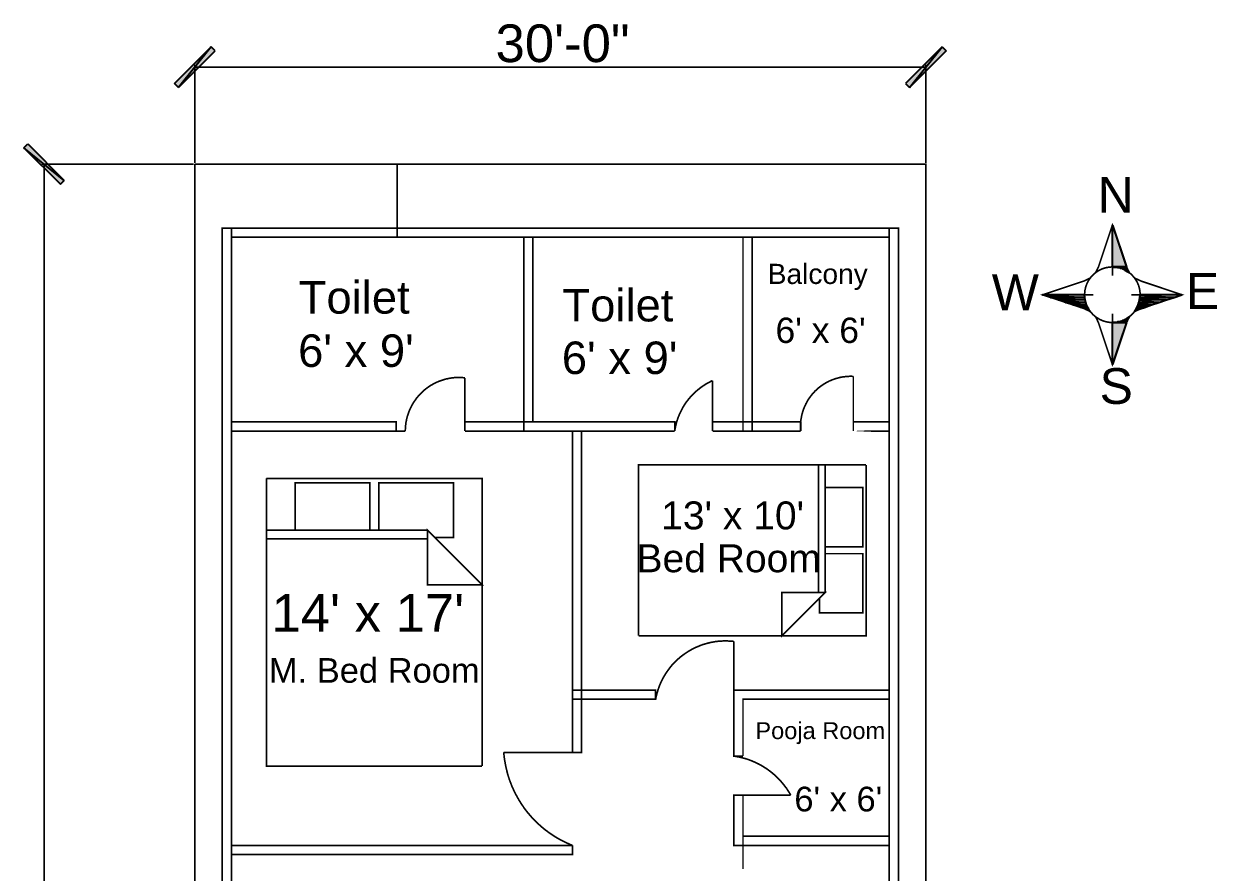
# Model space of a CAD drawing. Header units: millimetres. Extents: x 109 to 317, y 21 to 271.
# Drawn here: x 113.9 to 297.6, y 140.4 to 271 of the extents above; entities that cross this region are included whole.
import ezdxf

# ---------------------------------------------------------------- set-up
doc = ezdxf.new("R2010")
doc.units = ezdxf.units.MM
for name, color, linetype in [('H', 7, 'Continuous'), ('P', 7, 'Continuous'), ('T', 7, 'Continuous')]:
    doc.layers.add(name, color=color, linetype=linetype)

msp = doc.modelspace()

# ---------------------------------------------------------------- hatches: boundary and pattern name
at = {"layer": 'H', "linetype": 'Continuous'}
for points in [[(137.689, 261.197), (137.089, 261.796), (142.716, 267.423), (143.316, 266.823), (137.689, 261.197)], [(250.225, 261.197), (249.626, 261.796), (255.252, 267.423), (255.852, 266.823), (250.225, 261.197)], [(120.121, 246.856), (119.521, 246.257), (113.894, 251.883), (114.476, 252.483), (120.121, 246.856)], [(281.464, 233.557), (281.464, 239.977), (283.616, 233.557), (281.464, 233.557)], [(281.464, 233.539), (283.616, 233.557), (283.633, 233.539), (281.464, 233.539)], [(281.869, 233.504), (281.464, 233.539), (283.633, 233.539), (283.651, 233.504), (281.869, 233.504)], [(282.275, 233.451), (281.869, 233.504), (283.651, 233.504), (283.669, 233.451), (282.275, 233.451)], [(282.663, 233.363), (282.275, 233.451), (283.669, 233.451), (283.722, 233.363), (282.663, 233.363)], [(283.051, 233.239), (282.663, 233.363), (283.722, 233.363), (283.792, 233.239), (283.051, 233.239)], [(283.404, 233.063), (283.051, 233.239), (283.792, 233.239), (283.863, 233.063), (283.404, 233.063)], [(284.074, 232.639), (283.757, 232.869), (283.404, 233.063), (283.968, 232.869), (284.074, 232.639)], [(283.968, 232.869), (283.404, 233.063), (283.863, 233.063), (283.968, 232.869)], [(271.921, 228.865), (270.722, 229.27), (277.195, 229.27), (277.23, 228.865), (271.921, 228.865)], [(273.103, 228.477), (271.921, 228.865), (277.23, 228.865), (277.283, 228.477), (273.103, 228.477)], [(274.267, 228.088), (273.103, 228.477), (277.283, 228.477), (277.372, 228.088), (274.267, 228.088)], [(275.396, 227.718), (274.267, 228.088), (277.372, 228.088), (277.495, 227.718), (275.396, 227.718)], [(285.433, 227.683), (285.574, 228.071), (288.625, 228.071), (287.496, 227.683), (285.433, 227.683)], [(285.574, 228.071), (285.662, 228.459), (289.807, 228.459), (288.625, 228.071), (285.574, 228.071)], [(285.662, 228.459), (285.715, 228.865), (290.989, 228.865), (289.807, 228.459), (285.662, 228.459)], [(285.715, 228.865), (285.732, 229.27), (292.188, 229.27), (290.989, 228.865), (285.715, 228.865)], [(276.49, 227.365), (275.396, 227.718), (277.495, 227.718), (277.654, 227.365), (276.49, 227.365)], [(277.178, 227.136), (276.49, 227.365), (277.654, 227.365), (277.777, 227.136), (277.178, 227.136)], [(277.424, 227.013), (277.178, 227.136), (277.777, 227.136), (277.848, 227.013), (277.424, 227.013)], [(277.477, 226.977), (277.424, 227.013), (277.848, 227.013), (277.865, 226.977), (277.477, 226.977)], [(278.077, 226.677), (277.477, 226.977), (277.865, 226.977), (278.077, 226.677)], [(284.85, 226.66), (284.868, 226.677), (285.08, 226.977), (284.903, 226.677), (284.85, 226.66)], [(284.903, 226.677), (285.08, 226.977), (285.485, 226.977), (284.903, 226.677)], [(285.08, 226.977), (285.15, 227.118), (285.768, 227.118), (285.485, 226.977), (285.08, 226.977)], [(285.15, 227.118), (285.274, 227.33), (286.403, 227.33), (285.768, 227.118), (285.15, 227.118)], [(285.274, 227.33), (285.433, 227.683), (287.496, 227.683), (286.403, 227.33), (285.274, 227.33)], [(281.464, 225.002), (281.869, 225.019), (283.633, 225.019), (283.633, 225.002), (281.464, 225.002)], [(281.464, 218.563), (281.464, 225.002), (283.616, 224.984), (281.464, 218.563)], [(283.616, 224.984), (281.464, 225.002), (283.633, 225.002), (283.616, 224.984)], [(281.869, 225.019), (282.258, 225.072), (283.669, 225.072), (283.633, 225.019), (281.869, 225.019)], [(282.258, 225.072), (282.663, 225.16), (283.722, 225.16), (283.669, 225.072), (282.258, 225.072)], [(282.663, 225.16), (283.034, 225.302), (283.774, 225.302), (283.722, 225.16), (282.663, 225.16)], [(283.034, 225.302), (283.404, 225.46), (283.863, 225.46), (283.774, 225.302), (283.034, 225.302)], [(283.404, 225.46), (283.739, 225.654), (283.951, 225.654), (283.863, 225.46), (283.404, 225.46)], [(283.739, 225.654), (284.074, 225.884), (283.951, 225.654), (283.739, 225.654)]]:
    msp.add_hatch(color=256, dxfattribs=at).paths.add_polyline_path(points)

# ---------------------------------------------------------------- linework, layer by layer
at = {"layer": 'P'}
for points in [[(137.089, 261.814), (142.699, 267.423)], [(142.699, 267.423), (137.672, 261.197)], [(142.699, 267.423), (137.672, 261.197)], [(137.672, 261.197), (143.316, 266.841)], [(143.316, 266.841), (142.699, 267.423)], [(255.252, 267.423), (249.626, 261.814)], [(250.225, 261.197), (255.252, 267.423)], [(250.225, 261.197), (255.252, 267.423)], [(255.852, 266.841), (250.225, 261.197)], [(255.252, 267.423), (255.852, 266.841)], [(137.672, 261.197), (137.089, 261.814)], [(249.626, 261.814), (250.225, 261.197)], [(113.877, 251.883), (114.476, 252.501)], [(120.103, 246.856), (113.877, 251.883)], [(113.877, 251.883), (119.521, 246.274)], [(120.103, 246.856), (113.877, 251.883)], [(114.476, 252.501), (120.103, 246.856)], [(119.521, 246.274), (120.103, 246.856)], [(281.464, 239.977), (283.616, 233.574)], [(281.464, 233.574), (281.464, 239.977)], [(283.616, 233.574), (281.464, 233.574)], [(283.616, 233.574), (281.464, 233.574)], [(281.464, 233.574), (283.633, 233.539)], [(281.464, 233.574), (283.633, 233.539)], [(281.464, 233.539), (281.464, 233.574)], [(283.633, 233.539), (281.464, 233.539)], [(283.633, 233.539), (281.464, 233.539)], [(281.464, 233.539), (283.651, 233.521)], [(281.464, 233.539), (283.651, 233.521)], [(281.869, 233.521), (281.464, 233.539)], [(283.651, 233.521), (281.869, 233.521)], [(283.651, 233.521), (281.869, 233.521)], [(281.869, 233.521), (283.669, 233.468)], [(281.869, 233.521), (283.669, 233.468)], [(282.275, 233.468), (281.869, 233.521)], [(283.669, 233.468), (282.275, 233.468)], [(283.669, 233.468), (282.275, 233.468)], [(282.275, 233.468), (283.722, 233.363)], [(282.275, 233.468), (283.722, 233.363)], [(282.663, 233.363), (282.275, 233.468)], [(283.722, 233.363), (282.663, 233.363)], [(283.722, 233.363), (282.663, 233.363)], [(282.663, 233.363), (283.774, 233.239)], [(282.663, 233.363), (283.774, 233.239)], [(283.034, 233.239), (282.663, 233.363)], [(283.633, 233.539), (283.616, 233.574)], [(283.651, 233.521), (283.633, 233.539)], [(283.669, 233.468), (283.651, 233.521)], [(283.722, 233.363), (283.669, 233.468)], [(283.774, 233.239), (283.722, 233.363)], [(283.774, 233.239), (283.034, 233.239)], [(283.774, 233.239), (283.034, 233.239)], [(283.034, 233.239), (283.863, 233.08)], [(283.034, 233.239), (283.863, 233.08)], [(283.404, 233.08), (283.034, 233.239)], [(283.863, 233.08), (283.404, 233.08)], [(283.404, 233.08), (283.757, 232.869)], [(283.951, 232.869), (283.404, 233.08)], [(283.404, 233.08), (283.863, 233.08)], [(283.951, 232.869), (283.404, 233.08)], [(283.757, 232.869), (283.951, 232.869)], [(283.757, 232.869), (283.951, 232.869)], [(284.074, 232.639), (283.757, 232.869)], [(283.863, 233.08), (283.774, 233.239)], [(283.863, 233.08), (283.951, 232.869)], [(283.951, 232.869), (284.074, 232.639)], [(277.195, 229.27), (270.722, 229.27)], [(270.722, 229.27), (277.213, 228.865)], [(270.722, 229.27), (277.213, 228.865)], [(271.921, 228.865), (270.722, 229.27)], [(277.213, 228.865), (271.921, 228.865)], [(277.213, 228.865), (271.921, 228.865)], [(271.921, 228.865), (277.266, 228.477)], [(271.921, 228.865), (277.266, 228.477)], [(273.103, 228.477), (271.921, 228.865)], [(277.266, 228.477), (273.103, 228.477)], [(277.266, 228.477), (273.103, 228.477)], [(273.103, 228.477), (277.372, 228.106)], [(273.103, 228.477), (277.372, 228.106)], [(274.267, 228.106), (273.103, 228.477)], [(277.372, 228.106), (274.267, 228.106)], [(277.372, 228.106), (274.267, 228.106)], [(274.267, 228.106), (277.477, 227.736)], [(274.267, 228.106), (277.477, 227.736)], [(275.396, 227.736), (274.267, 228.106)], [(277.213, 228.865), (277.195, 229.27)], [(277.266, 228.477), (277.213, 228.865)], [(277.372, 228.106), (277.266, 228.477)], [(277.477, 227.736), (277.372, 228.106)], [(285.433, 227.7), (285.556, 228.071)], [(285.556, 228.071), (285.662, 228.477)], [(288.625, 228.071), (285.556, 228.071)], [(288.625, 228.071), (285.556, 228.071)], [(285.556, 228.071), (287.479, 227.7)], [(285.556, 228.071), (287.479, 227.7)], [(285.662, 228.477), (285.715, 228.865)], [(289.789, 228.477), (285.662, 228.477)], [(289.789, 228.477), (285.662, 228.477)], [(285.662, 228.477), (288.625, 228.071)], [(285.662, 228.477), (288.625, 228.071)], [(285.715, 228.865), (285.732, 229.27)], [(290.971, 228.865), (285.715, 228.865)], [(290.971, 228.865), (285.715, 228.865)], [(285.715, 228.865), (289.789, 228.477)], [(285.715, 228.865), (289.789, 228.477)], [(292.171, 229.27), (285.732, 229.27)], [(285.732, 229.27), (290.971, 228.865)], [(285.732, 229.27), (290.971, 228.865)], [(287.479, 227.7), (288.625, 228.071)], [(288.625, 228.071), (289.789, 228.477)], [(289.789, 228.477), (290.971, 228.865)], [(290.971, 228.865), (292.171, 229.27)], [(277.477, 227.736), (275.396, 227.736)], [(277.477, 227.736), (275.396, 227.736)], [(275.396, 227.736), (277.654, 227.365)], [(275.396, 227.736), (277.654, 227.365)], [(276.49, 227.365), (275.396, 227.736)], [(277.654, 227.365), (276.49, 227.365)], [(277.654, 227.365), (276.49, 227.365)], [(276.49, 227.365), (277.777, 227.136)], [(276.49, 227.365), (277.777, 227.136)], [(277.16, 227.136), (276.49, 227.365)], [(277.777, 227.136), (277.16, 227.136)], [(277.777, 227.136), (277.16, 227.136)], [(277.16, 227.136), (277.848, 227.013)], [(277.16, 227.136), (277.848, 227.013)], [(277.407, 227.013), (277.16, 227.136)], [(277.848, 227.013), (277.407, 227.013)], [(277.848, 227.013), (277.407, 227.013)], [(277.407, 227.013), (277.865, 226.995)], [(277.407, 227.013), (277.865, 226.995)], [(277.477, 226.995), (277.407, 227.013)], [(277.654, 227.365), (277.477, 227.736)], [(277.477, 226.995), (277.865, 226.995)], [(278.059, 226.695), (277.477, 226.995)], [(277.865, 226.995), (277.477, 226.995)], [(277.777, 227.136), (277.654, 227.365)], [(277.848, 227.013), (277.777, 227.136)], [(277.865, 226.995), (277.848, 227.013)], [(277.865, 226.995), (278.059, 226.695)], [(284.868, 226.695), (284.833, 226.66)], [(284.833, 226.66), (284.868, 226.695)], [(285.08, 226.995), (284.868, 226.695)], [(284.868, 226.695), (284.903, 226.695)], [(284.903, 226.695), (285.08, 226.995)], [(285.485, 226.995), (284.903, 226.695)], [(284.903, 226.695), (285.08, 226.995)], [(285.08, 226.995), (285.15, 227.118)], [(285.485, 226.995), (285.08, 226.995)], [(285.08, 226.995), (285.485, 226.995)], [(285.15, 227.118), (285.256, 227.33)], [(285.768, 227.118), (285.15, 227.118)], [(285.768, 227.118), (285.15, 227.118)], [(285.15, 227.118), (285.485, 226.995)], [(285.15, 227.118), (285.485, 226.995)], [(285.256, 227.33), (285.433, 227.7)], [(286.403, 227.33), (285.256, 227.33)], [(286.403, 227.33), (285.256, 227.33)], [(285.256, 227.33), (285.768, 227.118)], [(285.256, 227.33), (285.768, 227.118)], [(287.479, 227.7), (285.433, 227.7)], [(287.479, 227.7), (285.433, 227.7)], [(285.433, 227.7), (286.403, 227.33)], [(285.433, 227.7), (286.403, 227.33)], [(285.485, 226.995), (285.768, 227.118)], [(285.768, 227.118), (286.403, 227.33)], [(286.403, 227.33), (287.479, 227.7)], [(281.464, 225.002), (281.869, 225.019)], [(283.616, 225.002), (281.464, 225.002)], [(281.464, 225.002), (283.616, 224.984)], [(283.616, 224.984), (281.464, 225.002)], [(281.464, 225.002), (283.616, 225.002)], [(283.616, 224.984), (281.464, 225.002)], [(281.464, 224.984), (283.616, 224.984)], [(283.616, 224.984), (281.464, 218.563)], [(281.464, 218.563), (281.464, 224.984)], [(281.869, 225.019), (282.258, 225.09)], [(283.633, 225.019), (281.869, 225.019)], [(283.633, 225.019), (281.869, 225.019)], [(281.869, 225.019), (283.616, 225.002)], [(281.869, 225.019), (283.616, 225.002)], [(282.258, 225.09), (282.646, 225.16)], [(283.651, 225.09), (282.258, 225.09)], [(283.651, 225.09), (282.258, 225.09)], [(282.258, 225.09), (283.633, 225.019)], [(282.258, 225.09), (283.633, 225.019)], [(282.646, 225.16), (283.034, 225.302)], [(283.704, 225.16), (282.646, 225.16)], [(283.704, 225.16), (282.646, 225.16)], [(282.646, 225.16), (283.651, 225.09)], [(282.646, 225.16), (283.651, 225.09)], [(283.034, 225.302), (283.386, 225.46)], [(283.774, 225.302), (283.034, 225.302)], [(283.774, 225.302), (283.034, 225.302)], [(283.034, 225.302), (283.704, 225.16)], [(283.034, 225.302), (283.704, 225.16)], [(283.386, 225.46), (283.739, 225.672)], [(283.863, 225.46), (283.386, 225.46)], [(283.863, 225.46), (283.386, 225.46)], [(283.386, 225.46), (283.774, 225.302)], [(283.386, 225.46), (283.774, 225.302)], [(283.616, 225.002), (283.633, 225.019)], [(283.616, 225.002), (283.616, 224.984)], [(283.633, 225.019), (283.651, 225.09)], [(283.651, 225.09), (283.704, 225.16)], [(283.704, 225.16), (283.774, 225.302)], [(283.739, 225.672), (284.074, 225.884)], [(283.951, 225.672), (283.739, 225.672)], [(283.951, 225.672), (283.739, 225.672)], [(283.739, 225.672), (283.863, 225.46)], [(283.739, 225.672), (283.863, 225.46)], [(283.774, 225.302), (283.863, 225.46)], [(283.863, 225.46), (283.951, 225.672)], [(284.074, 225.884), (283.951, 225.672)]]:
    msp.add_lwpolyline(points, dxfattribs=at)
at = {"layer": 'P', "const_width": 0.254}
for points in [[(140.194, 249.573), (140.194, 264.707)], [(252.73, 249.573), (252.73, 264.707)], [(140.194, 264.319), (252.73, 264.319)], [(140, 249.379), (116.611, 249.379)], [(116.999, 249.379), (116.999, 24.289)], [(140.194, 249.379), (140.194, 24.289)], [(140.194, 249.379), (252.73, 249.379), (252.73, 24.289), (140.194, 24.289)], [(171.362, 238.125), (171.362, 249.379)], [(145.821, 239.536), (144.41, 239.536), (144.41, 31.962), (145.821, 31.962)], [(145.821, 238.125), (145.821, 239.536), (247.103, 239.536), (247.103, 238.125)], [(247.103, 239.536), (248.514, 239.536), (248.514, 43.127), (247.103, 43.127)], [(279.329, 233.574), (281.464, 239.977), (283.616, 233.574)], [(281.464, 233.539), (281.464, 239.977)], [(189.794, 238.125), (247.103, 238.125), (145.821, 238.125)], [(145.821, 31.962), (145.821, 176.812), (145.821, 238.125)], [(233.486, 208.28), (224.596, 208.28), (224.596, 238.125), (190.835, 238.125), (190.835, 208.28)], [(190.835, 209.691), (192.246, 209.691), (192.246, 238.125)], [(224.596, 208.28), (226.007, 208.28), (226.007, 238.125)], [(247.103, 179.37), (247.103, 43.127), (247.103, 238.125)], [(285.732, 229.288), (285.732, 229.447), (285.732, 229.553), (285.715, 229.658), (285.715, 229.764), (285.697, 229.87), (285.679, 229.976), (285.662, 230.082), (285.644, 230.188), (285.609, 230.293), (285.574, 230.452), (285.521, 230.646), (285.45, 230.84), (285.362, 231.034), (285.274, 231.228), (285.168, 231.405), (285.062, 231.581), (284.956, 231.757), (284.833, 231.916), (284.692, 232.075), (284.551, 232.234), (284.409, 232.375), (284.268, 232.516), (284.11, 232.639), (283.933, 232.763), (283.774, 232.886), (283.598, 232.992), (283.404, 233.08), (283.228, 233.168), (283.034, 233.257), (282.84, 233.327), (282.628, 233.398), (282.487, 233.433), (282.381, 233.451), (282.275, 233.468), (282.169, 233.486), (282.063, 233.504), (281.958, 233.521), (281.852, 233.539), (281.746, 233.539), (281.64, 233.557), (281.517, 233.557), (281.411, 233.557), (281.305, 233.557), (281.199, 233.539), (281.093, 233.539), (280.97, 233.521), (280.864, 233.504), (280.758, 233.486), (280.652, 233.468), (280.547, 233.451), (280.458, 233.433), (280.3, 233.398), (280.106, 233.327), (279.894, 233.257), (279.718, 233.168), (279.523, 233.08), (279.347, 232.992), (279.171, 232.886), (278.994, 232.763), (278.836, 232.639), (278.677, 232.516), (278.518, 232.375), (278.377, 232.234), (278.236, 232.075), (278.112, 231.916), (277.989, 231.757), (277.865, 231.581), (277.76, 231.405), (277.671, 231.228), (277.566, 231.034), (277.495, 230.84), (277.424, 230.646), (277.354, 230.452), (277.319, 230.293), (277.301, 230.188), (277.266, 230.082), (277.248, 229.976), (277.23, 229.87), (277.23, 229.764), (277.213, 229.658), (277.213, 229.553), (277.195, 229.447), (277.195, 229.341), (277.195, 229.217), (277.195, 229.112), (277.213, 229.006), (277.213, 228.9), (277.23, 228.794), (277.23, 228.688), (277.248, 228.582), (277.266, 228.477), (277.301, 228.371), (277.319, 228.265), (277.354, 228.106), (277.424, 227.912), (277.495, 227.718), (277.566, 227.524), (277.671, 227.33), (277.76, 227.154), (277.865, 226.977), (277.989, 226.801), (278.112, 226.642), (278.236, 226.483), (278.377, 226.342), (278.518, 226.183), (278.677, 226.06), (278.836, 225.919), (278.994, 225.795), (279.171, 225.69), (279.347, 225.584), (279.523, 225.478), (279.718, 225.39), (279.894, 225.302), (280.106, 225.231), (280.3, 225.178), (280.458, 225.125), (280.547, 225.108), (280.652, 225.09), (280.758, 225.072), (280.864, 225.055), (280.97, 225.037), (281.093, 225.019), (281.199, 225.019), (281.305, 225.019), (281.411, 225.019), (281.517, 225.019), (281.64, 225.019), (281.746, 225.019), (281.852, 225.019), (281.958, 225.037), (282.063, 225.055), (282.169, 225.072), (282.275, 225.09), (282.381, 225.108), (282.487, 225.125), (282.628, 225.178), (282.84, 225.231), (283.034, 225.302), (283.228, 225.39), (283.404, 225.478), (283.598, 225.584), (283.774, 225.69), (283.933, 225.795), (284.11, 225.919), (284.268, 226.06), (284.409, 226.183), (284.551, 226.342), (284.692, 226.483), (284.833, 226.642), (284.956, 226.801), (285.062, 226.977), (285.168, 227.154), (285.274, 227.33), (285.362, 227.524), (285.45, 227.718), (285.521, 227.912), (285.574, 228.106), (285.609, 228.265), (285.644, 228.371), (285.662, 228.477), (285.679, 228.582), (285.697, 228.688), (285.715, 228.794), (285.715, 228.9), (285.732, 229.006), (285.732, 229.112), (285.732, 229.217)], [(279.329, 233.574), (278.888, 232.675)], [(281.464, 233.539), (281.464, 232.198)], [(283.616, 233.574), (284.074, 232.639)], [(277.195, 231.422), (270.722, 229.27), (277.16, 227.136)], [(277.195, 231.422), (278.059, 231.863)], [(285.768, 231.422), (284.833, 231.881)], [(285.768, 231.422), (292.171, 229.27), (285.768, 227.118)], [(277.16, 229.27), (270.722, 229.27)], [(278.536, 229.27), (277.16, 229.27)], [(284.392, 229.27), (285.768, 229.27)], [(285.732, 229.27), (292.171, 229.27)], [(277.16, 227.136), (278.059, 226.695)], [(279.312, 225.002), (278.888, 225.884)], [(281.464, 226.342), (281.464, 224.984)], [(283.616, 224.984), (284.074, 225.884)], [(285.768, 227.118), (284.833, 226.66)], [(279.312, 225.002), (281.464, 218.563), (283.616, 224.984)], [(281.464, 225.002), (281.464, 218.563)], [(241.582, 216.711), (241.476, 216.711), (241.282, 216.729), (241.071, 216.729), (240.859, 216.711), (240.647, 216.711), (240.436, 216.694), (240.242, 216.658), (240.03, 216.641), (239.818, 216.606), (239.624, 216.57), (239.413, 216.517), (239.219, 216.464), (239.025, 216.412), (238.831, 216.359), (238.637, 216.288), (238.443, 216.218), (238.248, 216.147), (238.054, 216.059), (237.86, 215.988), (237.684, 215.882), (237.508, 215.794), (237.314, 215.688), (237.137, 215.583), (236.978, 215.477), (236.802, 215.371), (236.626, 215.247), (236.467, 215.124), (236.308, 215), (236.132, 214.859), (235.991, 214.718), (235.832, 214.577), (235.673, 214.436), (235.603, 214.348), (235.532, 214.277), (235.391, 214.118), (235.25, 213.96), (235.126, 213.801), (235.003, 213.642), (234.879, 213.466), (234.756, 213.307), (234.65, 213.131), (234.527, 212.954), (234.438, 212.778), (234.333, 212.584), (234.244, 212.408), (234.156, 212.213), (234.068, 212.037), (233.998, 211.843), (233.909, 211.649), (233.856, 211.455), (233.786, 211.261), (233.733, 211.067), (233.68, 210.873), (233.627, 210.661), (233.592, 210.467), (233.557, 210.256), (233.521, 210.062), (233.486, 209.85), (233.468, 209.638), (233.451, 209.444), (233.451, 209.233), (233.451, 209.021), (233.451, 208.809), (233.451, 208.598), (233.468, 208.386), (233.486, 208.28)], [(241.582, 208.986), (241.582, 216.694)], [(181.786, 216.5), (181.663, 216.5), (181.451, 216.517), (181.24, 216.535), (181.01, 216.535), (180.799, 216.553), (180.569, 216.535), (180.358, 216.535), (180.146, 216.517), (179.934, 216.5), (179.723, 216.464), (179.493, 216.429), (179.282, 216.394), (179.07, 216.341), (178.876, 216.306), (178.664, 216.253), (178.453, 216.182), (178.241, 216.112), (178.047, 216.041), (177.835, 215.971), (177.641, 215.882), (177.447, 215.812), (177.253, 215.706), (177.059, 215.618), (176.865, 215.512), (176.671, 215.406), (176.495, 215.3), (176.301, 215.177), (176.124, 215.053), (175.948, 214.93), (175.772, 214.789), (175.613, 214.665), (175.436, 214.524), (175.366, 214.436), (175.278, 214.365), (175.119, 214.224), (174.96, 214.066), (174.801, 213.907), (174.66, 213.748), (174.519, 213.572), (174.378, 213.413), (174.255, 213.237), (174.131, 213.06), (174.008, 212.884), (173.884, 212.707), (173.778, 212.513), (173.655, 212.337), (173.567, 212.143), (173.461, 211.949), (173.373, 211.755), (173.284, 211.561), (173.196, 211.367), (173.126, 211.155), (173.055, 210.961), (172.985, 210.749), (172.914, 210.555), (172.861, 210.344), (172.808, 210.132), (172.773, 209.92), (172.72, 209.709), (172.685, 209.497), (172.667, 209.268), (172.632, 209.056), (172.614, 208.844), (172.614, 208.615), (172.597, 208.403), (172.597, 208.298)], [(181.786, 208.28), (181.786, 216.482)], [(219.904, 216.059), (219.763, 216.006), (219.481, 215.847), (219.198, 215.706), (218.916, 215.547), (218.652, 215.371), (218.369, 215.194), (218.123, 215.018), (217.876, 214.824), (217.629, 214.63), (217.382, 214.418), (217.152, 214.207), (216.923, 213.995), (216.711, 213.766), (216.5, 213.536), (216.288, 213.289), (216.094, 213.043), (215.9, 212.796), (215.724, 212.549), (215.547, 212.284), (215.388, 212.019), (215.23, 211.737), (215.089, 211.455), (214.948, 211.173), (214.824, 210.891), (214.701, 210.608), (214.577, 210.308), (214.489, 210.009), (214.383, 209.709), (214.313, 209.391), (214.224, 209.091), (214.171, 208.774), (214.101, 208.456), (214.083, 208.298)], [(219.904, 208.28), (219.904, 216.059)], [(172.597, 208.28), (171.203, 208.28), (171.203, 209.691), (145.821, 209.691)], [(181.786, 208.28), (181.786, 209.691), (190.835, 209.691)], [(214.083, 208.28), (214.083, 209.691), (190.835, 209.691)], [(219.904, 208.28), (219.904, 209.691), (233.486, 209.691)], [(233.486, 208.28), (233.486, 209.691)], [(241.582, 209.691), (247.103, 209.691)], [(241.582, 208.28), (241.582, 209.691)], [(145.821, 208.28), (172.597, 208.28)], [(181.786, 208.28), (214.083, 208.28)], [(198.332, 167.023), (198.332, 208.28)], [(198.332, 167.023), (199.743, 167.023), (199.743, 208.28)], [(219.904, 208.28), (233.486, 208.28)], [(241.582, 208.28), (247.103, 208.28), (241.582, 208.28)], [(208.509, 176.795), (208.509, 203.094), (243.558, 203.094)], [(243.558, 203.094), (243.558, 176.795), (208.509, 176.795)], [(236.202, 183.462), (236.202, 203.094)], [(237.261, 203.094), (237.261, 183.462)], [(184.432, 156.722), (151.218, 156.722), (151.218, 200.995)], [(151.218, 200.995), (184.432, 200.995), (184.432, 156.722)], [(155.663, 193.022), (155.663, 200.325), (167.164, 200.325), (167.164, 193.022)], [(168.504, 193.022), (168.504, 200.325), (180.005, 200.325), (180.005, 191.911), (177.13, 191.911)], [(237.261, 199.584), (243.029, 199.584), (243.029, 190.482), (237.261, 190.482)], [(151.218, 193.022), (176.018, 193.022)], [(176.018, 184.609), (184.432, 184.609), (176.018, 193.022), (176.018, 184.609)], [(176.018, 191.699), (151.218, 191.699)], [(237.261, 189.424), (243.029, 189.424), (243.029, 180.305), (236.379, 180.305), (236.379, 182.598)], [(230.593, 183.462), (230.593, 176.795), (237.261, 183.462), (230.593, 183.462)], [(223.203, 175.913), (223.061, 175.93), (222.797, 175.948), (222.532, 175.966), (222.268, 175.983), (222.003, 175.983), (221.738, 175.983), (221.474, 175.983), (221.209, 175.966), (220.945, 175.948), (220.68, 175.93), (220.433, 175.895), (220.169, 175.86), (219.922, 175.807), (219.675, 175.772), (219.41, 175.701), (219.163, 175.648), (218.916, 175.578), (218.669, 175.507), (218.422, 175.436), (218.193, 175.348), (217.946, 175.26), (217.717, 175.154), (217.488, 175.066), (217.258, 174.96), (217.029, 174.854), (216.8, 174.731), (216.57, 174.607), (216.359, 174.484), (216.147, 174.36), (215.935, 174.219), (215.724, 174.078), (215.512, 173.937), (215.3, 173.778), (215.106, 173.637), (214.912, 173.478), (214.718, 173.302), (214.524, 173.143), (214.348, 172.967), (214.171, 172.791), (213.995, 172.614), (213.819, 172.42), (213.642, 172.244), (213.483, 172.05), (213.325, 171.838), (213.166, 171.644), (213.025, 171.432), (212.866, 171.221), (212.725, 171.009), (212.602, 170.797), (212.46, 170.586), (212.337, 170.356), (212.213, 170.127), (212.09, 169.898), (211.984, 169.668), (211.878, 169.422), (211.773, 169.192), (211.684, 168.945), (211.596, 168.698), (211.508, 168.451), (211.437, 168.187), (211.349, 167.94), (211.296, 167.675), (211.226, 167.428), (211.173, 167.164), (211.155, 167.023)], [(223.185, 168.434), (223.185, 175.913)], [(199.037, 167.023), (211.138, 167.023), (211.138, 168.434), (198.332, 168.434)], [(247.103, 167.023), (247.103, 168.434), (224.596, 168.434), (223.185, 168.434), (223.185, 158.256), (224.596, 158.256)], [(198.332, 167.023), (198.332, 158.821), (199.743, 158.821), (199.743, 167.023)], [(224.596, 158.256), (224.596, 167.023), (247.103, 167.023)], [(187.766, 158.838), (187.784, 158.679), (187.801, 158.38), (187.837, 158.08), (187.872, 157.798), (187.925, 157.498), (187.978, 157.198), (188.031, 156.916), (188.083, 156.616), (188.154, 156.333), (188.225, 156.051), (188.295, 155.751), (188.366, 155.469), (188.454, 155.187), (188.542, 154.922), (188.63, 154.64), (188.736, 154.358), (188.842, 154.093), (188.948, 153.811), (189.054, 153.547), (189.177, 153.282), (189.301, 153.017), (189.424, 152.753), (189.548, 152.488), (189.689, 152.241), (189.83, 151.977), (189.971, 151.73), (190.112, 151.483), (190.271, 151.236), (190.412, 150.989), (190.588, 150.742), (190.747, 150.513), (190.906, 150.266), (191.082, 150.036), (191.258, 149.807), (191.435, 149.578), (191.629, 149.366), (191.805, 149.137), (191.999, 148.925), (192.193, 148.713), (192.405, 148.502), (192.599, 148.29), (192.811, 148.078), (193.022, 147.884), (193.234, 147.69), (193.446, 147.496), (193.675, 147.302), (193.887, 147.126), (194.116, 146.932), (194.363, 146.756), (194.592, 146.579), (194.822, 146.42), (195.068, 146.244), (195.315, 146.085), (195.562, 145.927), (195.809, 145.768), (196.056, 145.627), (196.321, 145.468), (196.585, 145.327), (196.85, 145.203), (197.115, 145.062), (197.379, 144.939), (197.644, 144.815), (197.926, 144.692), (198.208, 144.568), (198.349, 144.515)], [(198.332, 158.821), (187.766, 158.821)], [(231.934, 152.259), (231.863, 152.418), (231.669, 152.718), (231.493, 153), (231.299, 153.3), (231.087, 153.564), (230.875, 153.846), (230.664, 154.111), (230.434, 154.376), (230.205, 154.623), (229.976, 154.869), (229.729, 155.116), (229.482, 155.346), (229.217, 155.557), (228.953, 155.787), (228.688, 155.981), (228.406, 156.192), (228.124, 156.386), (227.842, 156.563), (227.559, 156.739), (227.259, 156.916), (226.96, 157.074), (226.66, 157.215), (226.342, 157.357), (226.025, 157.498), (225.707, 157.621), (225.39, 157.745), (225.055, 157.85), (224.719, 157.939), (224.384, 158.027), (224.049, 158.115), (223.714, 158.168), (223.379, 158.238), (223.203, 158.256)], [(224.596, 152.241), (223.185, 152.241), (223.185, 144.515), (224.596, 144.515), (224.596, 145.927), (247.103, 145.927)], [(223.89, 152.241), (231.934, 152.241)], [(247.103, 144.515), (224.596, 144.515), (224.596, 152.241)], [(145.821, 69.48), (145.821, 144.515), (198.332, 144.515)], [(198.332, 144.515), (198.332, 143.104), (145.821, 143.104)], [(224.596, 144.515), (224.596, 140.864)]]:
    msp.add_lwpolyline(points, dxfattribs=at)

# ---------------------------------------------------------------- texts
at = {"layer": 'T', "attachment_point": 7}
for s, insert, char_height in [('{\\fArial|b0|i0|c0|p18;30\'-0"}', (186.5, 265), 5.8), ('{\\fArial|b0|i0|c0|p18;N}', (279.2, 241.9), 5.5), ('{\\fArial|b0|i0|c0|p18;Balcony}', (228.4, 230), 3.1), ('{\\fArial|b0|i0|c0|p18;Toilet}', (156.2, 226.3), 5), ('{\\fArial|b0|i0|c0|p18;W}', (262.9, 226.9), 5.5), ('{\\fArial|b0|i0|c0|p18;E}', (292.8, 227.1), 5.5), ('{\\fArial|b0|i0|c0|p18;Toilet}', (196.8, 225.1), 5), ("{\\fArial|b0|i0|c0|p18;6' x 6'}", (229.6, 221.8), 3.9), ("{\\fArial|b0|i0|c0|p18;6' x 9'}", (156.1, 218.1), 5), ("{\\fArial|b0|i0|c0|p18;6' x 9'}", (196.7, 217), 5), ('{\\fArial|b0|i0|c0|p18;S}', (279.5, 212.4), 5.5), ("{\\fArial|b0|i0|c0|p18;13' x 10'}", (212, 193.1), 4.3), ('{\\fArial|b0|i0|c0|p18;Bed Room}', (208.2, 186.5), 4.3), ("{\\fArial|b0|i0|c0|p18;14' x 17'}", (152, 177.4), 5.8), ('{\\fArial|b0|i0|c0|p18;M. Bed Room}', (151.6, 169.5), 3.8), ('{\\fArial|b0|i0|c0|p18;Pooja Room}', (226.5, 160.1), 2.6), ("{\\fArial|b0|i0|c0|p18;6' x 6'}", (232.5, 149.7), 3.8)]:
    msp.add_mtext(s, dxfattribs=dict(at, insert=insert, char_height=char_height))

doc.saveas('drawing.dxf')
